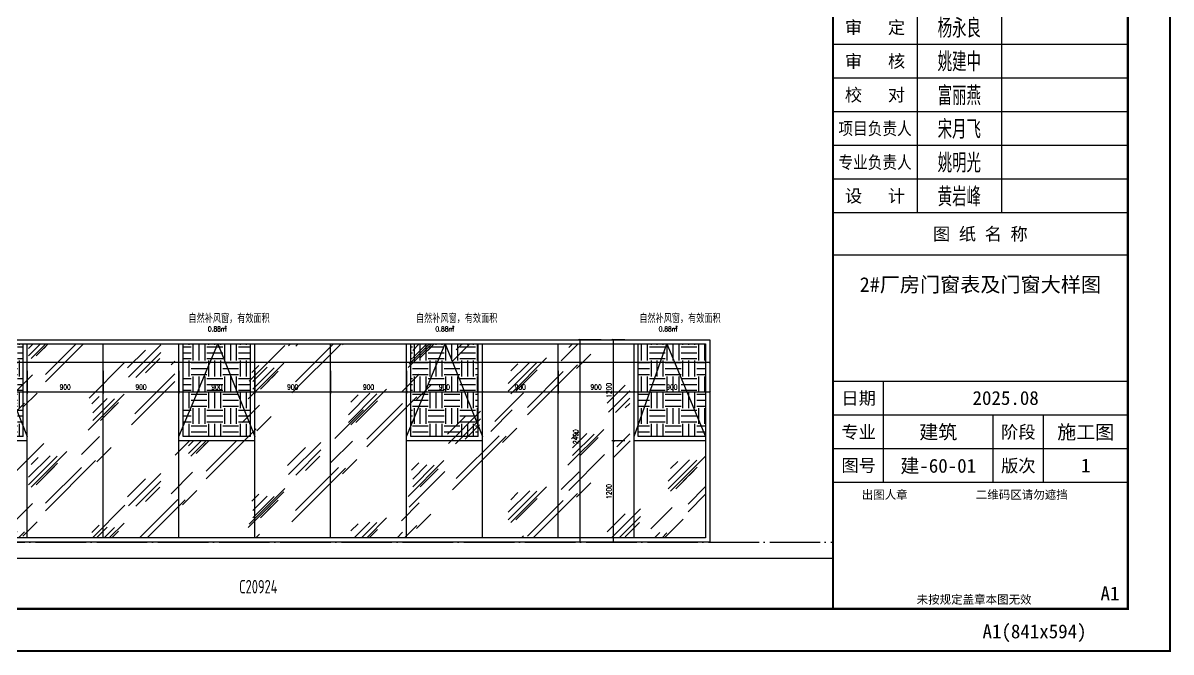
# Model space of a CAD drawing. Extents: x -4210259 to 293730, y -7499 to 868879.
# Drawn here: x -1071121 to -1057498, y 421208 to 428670 of the extents above; entities that cross this region are included whole.
import ezdxf
from ezdxf.enums import TextEntityAlignment as Align

# ---------------------------------------------------------------- set-up
doc = ezdxf.new("R2010")
doc.units = 0
doc.header["$LTSCALE"] = 1000
doc.header["$MEASUREMENT"] = 0
doc.linetypes.add('DOTE', pattern=[2.42, 2, -0.2, 0.02, -0.2])
doc.layers.get('Defpoints').update_dxf_attribs({"color": 210})
for name, color, linetype in [('0-cxFrame', 155, 'Continuous'), ('A-AXIS-DOTE', 14, 'DOTE'), ('A-CURTAIN', 134, 'Continuous'), ('A-LIN-V', 9, 'Continuous'), ('A-TEXT', 61, 'Continuous'), ('A-WINDOW', 140, 'Continuous'), ('A-门窗表显示尺寸', 160, 'Continuous'), ('qianming', 155, 'Continuous'), ('SPACE', 7, 'Continuous'), ('SPACE_HATCH', 8, 'Continuous'), ('参考线', 8, 'Continuous')]:
    doc.layers.add(name, color=color, linetype=linetype)
doc.layers.add('0-cxText', color=131, linetype='Continuous', lineweight=25)
doc.layers.add('A-WALL-HATCH', color=8, linetype='Continuous', lineweight=13)
doc.styles.add('_TCH_SPACE', font='SIMPLEX', dxfattribs={"height": 5, "bigfont": 'GBCBIG'})
doc.styles.add('A-DIM_T3', font='SIMPLEX', dxfattribs={"width": 0.705882, "bigfont": 'GBCBIG'})
doc.styles.add('BZHZ', font='bzxw', dxfattribs={"width": 0.8, "bigfont": 'bzhz'})
doc.styles.add('cx_biaoti', font='')
doc.styles.add('cx_tuming', font='')
doc.styles.add('cx_tuqian1', font='')
doc.styles.add('EXPO2012', font='@TSSDENG', dxfattribs={"width": 0.7, "bigfont": '@TSSDCHN'})
doc.styles.add('黑体', font='', dxfattribs={"height": 12})
doc.styles.get('cx_biaoti').set_extended_font_data('SimSun')
doc.styles.get('cx_tuming').set_extended_font_data('SimHei')
doc.styles.get('cx_tuqian1').set_extended_font_data('SimSun')
doc.styles.get('黑体').set_extended_font_data('SimHei')
doc.dimstyles.new('A-DIM&&20', dxfattribs={"dimtxt": 59.5, "dimasz": 20, "dimexe": 20, "dimexo": 20, "dimgap": 25.25, "dimtad": 1, "dimdec": 0, "dimzin": 0, "dimdsep": 46, "dimtxsty": 'A-DIM_T3', "dimblk": 'ARCHTICK', "dimcen": 0.09, "dimclrt": 7, "dimazin": 2, "dimtfac": 1, "dimtdec": 0, "dimtix": 1, "dimtmove": 2, "dimatfit": 3, "dimfxl": 0, "dimtolj": 1, "dimtzin": 0, "dimarcsym": 0})
pattern_1 = [(0, (0, 0), (187.5, 187.5), [187.5, -187.5]), (0, (0, 70.31), (187.5, 187.5), [187.5, -187.5]), (0, (0, 140.62), (187.5, 187.5), [187.5, -187.5]), (90, (23.44, 164.06), (-187.5, 187.5), [187.5, -187.5]), (90, (93.75, 164.06), (-187.5, 187.5), [187.5, -187.5]), (90, (164.06, 164.06), (-187.5, 187.5), [187.5, -187.5])]

# ---------------------------------------------------------------- blocks, each defined once
blk = doc.blocks.new('zjcx_lan_qianzi(Dragon)')
for p, q in [((-7000, 4800), (0, 4800)), ((-5000, 4800), (-5000, 0)), ((-3000, 4800), (-3000, 0)), ((-7000, 4000), (0, 4000)), ((-7000, 3200), (0, 3200)), ((-7000, 2400), (0, 2400)), ((-7000, 1600), (0, 1600)), ((-7000, 800), (0, 800))]:
    blk.add_line(p, q)
at = {"const_width": 30}
blk.add_lwpolyline([(-7000, 5600), (0, 5600)], dxfattribs=at)
blk.add_lwpolyline([(-7000, 5600), (0, 5600), (0, 0), (-7000, 0)], close=True, dxfattribs=at)
at = {"style": 'cx_biaoti'}
for s, p in [('签  字  栏', (-3500, 5200)), ('审   定', (-6000, 4400)), ('审   核', (-6000, 3600)), ('校   对', (-6000, 2800)), ('设   计', (-6000, 400))]:
    blk.add_text(s, height=300, dxfattribs=at).set_placement(p, align=Align.MIDDLE)
at = {"style": 'cx_biaoti', "width": 0.85}
for s, p in [('项目负责人', (-6000, 2000)), ('专业负责人', (-6000, 1200))]:
    blk.add_text(s, height=300, dxfattribs=at).set_placement(p, align=Align.MIDDLE)
blk = doc.blocks.new('T-签字(Dragon)')
at = {"layer": '0-cxFrame'}
blk.add_blockref('zjcx_lan_qianzi(Dragon)', (0, 0), dxfattribs=at)
at = {"layer": 'qianming', "style": 'BZHZ', "width": 0.8}
for s, p in [('杨永良', (-4000, 4400)), ('姚建中', (-4000, 3600)), ('富丽燕', (-4000, 2800)), ('宋月飞', (-4000, 2000)), ('姚明光', (-4000, 1200)), ('黄岩峰', (-4000, 400))]:
    blk.add_text(s, height=450, dxfattribs=at).set_placement(p, align=Align.MIDDLE)
blk = doc.blocks.new('zjcx_lan_tuming(Dragon)')
for p, q in [((-7000, 8400), (0, 8400)), ((-5800, 3000), (-5800, 5400)), ((-7000, 4600), (0, 4600)), ((-3200, 3000), (-3200, 4600)), ((-2000, 3000), (-2000, 4600)), ((-7000, 3800), (0, 3800))]:
    blk.add_line(p, q)
at = {"const_width": 30}
for points in [[(-7000, 9400), (0, 9400)], [(-7000, 5400), (0, 5400)], [(-7000, 3000), (0, 3000)], [(-7000, 0), (0, 0)]]:
    blk.add_lwpolyline(points, dxfattribs=at)
blk.add_lwpolyline([(-7000, 9400), (0, 9400), (0, 0), (-7000, 0)], close=True)
at = {"style": 'cx_biaoti'}
for s, p in [('图 纸 名 称', (-3500, 8900)), ('日期', (-6388, 5000)), ('专业', (-6388, 4200)), ('阶段', (-2600, 4200)), ('图号', (-6388, 3400)), ('版次', (-2600, 3400))]:
    blk.add_text(s, height=300, dxfattribs=at).set_placement(p, align=Align.MIDDLE)
for s, p in [('出图人章', (-6316, 2607)), ('二维码区请勿遮挡', (-3609, 2607)), ('未按规定盖章本图无效', (-5013, 120))]:
    blk.add_text(s, height=200, dxfattribs=at).set_placement(p)
blk = doc.blocks.new('T-图签(Dragon)')
blk.add_blockref('zjcx_lan_tuming(Dragon)', (0, 0))
at = {"color": 3, "style": 'cx_biaoti'}
for s, p in [('2025.08', (-2900, 5000)), ('建筑', (-4500, 4200)), ('施工图', (-1000, 4200))]:
    blk.add_text(s, height=330, dxfattribs=at).set_placement(p, align=Align.MIDDLE)
blk = doc.blocks.new('zjcx_T1(Dragon)')
at = {"layer": '0-cxFrame', "const_width": 50}
blk.add_lwpolyline([(-7000, 0), (0, 0), (0, 57400), (-7000, 57400)], close=True, dxfattribs=at)
at = {"layer": '0-cxFrame'}
for name, p in [('T-签字(Dragon)', (0, 9400)), ('T-图签(Dragon)', (0, 0))]:
    blk.add_blockref(name, p, dxfattribs=at)
blk = doc.blocks.new('TK22.A1 L(Dragon)')
at = {"layer": '0-cxFrame', "color": 7, "const_width": 0.5}
blk.add_lwpolyline([(0, 0), (-841, 0), (-841, 594), (0, 594)], close=True, dxfattribs=at)
at = {"layer": '0-cxFrame', "const_width": 0.5}
for points in [[(-80, 10), (-821, 10), (-821, 584), (-80, 584)], [(-10, 10), (-80, 10), (-80, 584), (-10, 584)]]:
    blk.add_lwpolyline(points, close=True, dxfattribs=at)
at = {"layer": '0-cxFrame', "xscale": 0.01, "yscale": 0.01, "zscale": 0.01}
blk.add_blockref('zjcx_T1(Dragon)', (-10, 10), dxfattribs=at)
at = {"style": '黑体', "flags": 4}
blk.add_attdef('图幅', text='', height=3.3, dxfattribs=at).set_placement((-40, 3), align=Align.RIGHT)
at = {"layer": '0-cxFrame', "style": '黑体'}
blk.add_text('(841x594)', height=3.3, dxfattribs=at).set_placement((-40, 3))
at = {"layer": '0-cxText', "flags": 4}
for tag, height, style, p in [('建设单位', 3.5, 'cx_tuming', (-45, 240)), ('项目名称', 3.5, 'cx_tuming', (-45, 210)), ('子项名称', 3.5, 'cx_tuming', (-45, 180)), ('工程编号', 3.3, 'cx_tuqian1', (-35, 165)), ('图名1', 3.5, 'cx_tuming', (-45, 87)), ('图名2', 3.5, 'cx_tuming', (-45, 79)), ('图名3', 3.5, 'cx_tuming', (-45, 71)), ('出图日期', 3.3, 'cx_tuqian1', (-39, 60)), ('专业', 3.3, 'cx_tuqian1', (-55, 52)), ('图号', 3.3, 'cx_tuqian1', (-55, 44)), ('版次', 3.3, 'cx_tuqian1', (-20, 44))]:
    blk.add_attdef(tag, text='', height=height, dxfattribs=dict(at, style=style)).set_placement(p, align=Align.MIDDLE)
at = {"layer": 'Defpoints', "color": 6, "flags": 4}
for tag, height, style, p in [('tufu', 3.3, '黑体', (-12, 12)), ('dwfname', 4, 'cx_tuqian1', (-80, 3))]:
    blk.add_attdef(tag, text='', height=height, dxfattribs=dict(at, style=style)).set_placement(p, align=Align.RIGHT)
blk = doc.blocks.new('_ArchTick')
at = {"color": 0, "linetype": 'ByBlock', "const_width": 0.4}
blk.add_lwpolyline([(-0.5, -0.5), (0.5, 0.5)], dxfattribs=at)
blk = doc.blocks.new('*D1271')
at = {"layer": 'A-门窗表显示尺寸', "color": 0, "lineweight": -2}
for p, q in [((161899, 519617), (161899, 519350)), ((182799, 519617), (182799, 519350)), ((161899, 519370), (182799, 519370))]:
    blk.add_line(p, q, dxfattribs=at)
at = {"layer": 'Defpoints', "color": 0}
for p in [(161899, 519637), (182799, 519637), (182799, 519370)]:
    blk.add_point(p, dxfattribs=at)
at = {"layer": 'A-门窗表显示尺寸', "color": 0, "lineweight": -2, "xscale": 20, "yscale": 20, "zscale": 20, "rotation": 180}
blk.add_blockref('_ArchTick', (161899, 519370), dxfattribs=at)
at = {"layer": 'A-门窗表显示尺寸', "color": 0, "lineweight": -2, "xscale": 20, "yscale": 20, "zscale": 20}
blk.add_blockref('_ArchTick', (182799, 519370), dxfattribs=at)
at = {"layer": 'A-门窗表显示尺寸', "color": 7, "insert": (172349, 519425), "char_height": 59.5, "attachment_point": 5, "style": 'A-DIM_T3'}
blk.add_mtext('\\A1;20900', dxfattribs=at)
blk = doc.blocks.new('*D1272')
at = {"layer": 'A-门窗表显示尺寸', "color": 0, "lineweight": -2}
for p, q in [((181789, 518437), (181636, 518437)), ((181656, 517237), (181656, 518437)), ((181789, 517237), (181636, 517237))]:
    blk.add_line(p, q, dxfattribs=at)
at = {"layer": 'Defpoints', "color": 0}
for p in [(181656, 518437), (181809, 518437), (181809, 517237)]:
    blk.add_point(p, dxfattribs=at)
at = {"layer": 'A-门窗表显示尺寸', "color": 0, "lineweight": -2, "xscale": 20, "yscale": 20, "zscale": 20}
for p, rotation in [((181656, 518437), 90), ((181656, 517237), 270)]:
    blk.add_blockref('_ArchTick', p, dxfattribs=dict(at, rotation=rotation))
at = {"layer": 'A-门窗表显示尺寸', "color": 7, "insert": (181601, 517837), "char_height": 59.5, "attachment_point": 5, "rotation": 90, "style": 'A-DIM_T3'}
blk.add_mtext('\\A1;1200', dxfattribs=at)
blk = doc.blocks.new('*D1273')
at = {"layer": 'A-门窗表显示尺寸', "color": 0, "lineweight": -2}
for p, q in [((181789, 519637), (181636, 519637)), ((181656, 518437), (181656, 519637)), ((181789, 518437), (181636, 518437))]:
    blk.add_line(p, q, dxfattribs=at)
at = {"layer": 'Defpoints', "color": 0}
for p in [(181656, 519637), (181809, 519637), (181809, 518437)]:
    blk.add_point(p, dxfattribs=at)
at = {"layer": 'A-门窗表显示尺寸', "color": 0, "lineweight": -2, "xscale": 20, "yscale": 20, "zscale": 20}
for p, rotation in [((181656, 519637), 90), ((181656, 518437), 270)]:
    blk.add_blockref('_ArchTick', p, dxfattribs=dict(at, rotation=rotation))
at = {"layer": 'A-门窗表显示尺寸', "color": 7, "insert": (181601, 519037), "char_height": 59.5, "attachment_point": 5, "rotation": 90, "style": 'A-DIM_T3'}
blk.add_mtext('\\A1;1200', dxfattribs=at)
blk = doc.blocks.new('*D1274')
at = {"layer": 'A-门窗表显示尺寸', "color": 0, "lineweight": -2}
for p, q in [((181899, 519267), (181899, 519000)), ((182799, 519267), (182799, 519000)), ((181899, 519020), (182799, 519020))]:
    blk.add_line(p, q, dxfattribs=at)
at = {"layer": 'Defpoints', "color": 0}
for p in [(181899, 519287), (182799, 519287), (182799, 519020)]:
    blk.add_point(p, dxfattribs=at)
at = {"layer": 'A-门窗表显示尺寸', "color": 0, "lineweight": -2, "xscale": 20, "yscale": 20, "zscale": 20, "rotation": 180}
blk.add_blockref('_ArchTick', (181899, 519020), dxfattribs=at)
at = {"layer": 'A-门窗表显示尺寸', "color": 0, "lineweight": -2, "xscale": 20, "yscale": 20, "zscale": 20}
blk.add_blockref('_ArchTick', (182799, 519020), dxfattribs=at)
at = {"layer": 'A-门窗表显示尺寸', "color": 7, "insert": (182349, 519075), "char_height": 59.5, "attachment_point": 5, "style": 'A-DIM_T3'}
blk.add_mtext('\\A1;900', dxfattribs=at)
blk = doc.blocks.new('*D1275')
at = {"layer": 'A-门窗表显示尺寸', "color": 0, "lineweight": -2}
for p, q in [((180999, 519267), (180999, 519000)), ((181899, 519267), (181899, 519000)), ((180999, 519020), (181899, 519020))]:
    blk.add_line(p, q, dxfattribs=at)
at = {"layer": 'Defpoints', "color": 0}
for p in [(180999, 519287), (181899, 519287), (181899, 519020)]:
    blk.add_point(p, dxfattribs=at)
at = {"layer": 'A-门窗表显示尺寸', "color": 0, "lineweight": -2, "xscale": 20, "yscale": 20, "zscale": 20, "rotation": 180}
blk.add_blockref('_ArchTick', (180999, 519020), dxfattribs=at)
at = {"layer": 'A-门窗表显示尺寸', "color": 0, "lineweight": -2, "xscale": 20, "yscale": 20, "zscale": 20}
blk.add_blockref('_ArchTick', (181899, 519020), dxfattribs=at)
at = {"layer": 'A-门窗表显示尺寸', "color": 7, "insert": (181449, 519075), "char_height": 59.5, "attachment_point": 5, "style": 'A-DIM_T3'}
blk.add_mtext('\\A1;900', dxfattribs=at)
blk = doc.blocks.new('*D1276')
at = {"layer": 'A-门窗表显示尺寸', "color": 0, "lineweight": -2}
for p, q in [((180099, 519267), (180099, 519000)), ((180999, 519267), (180999, 519000)), ((180099, 519020), (180999, 519020))]:
    blk.add_line(p, q, dxfattribs=at)
at = {"layer": 'Defpoints', "color": 0}
for p in [(180099, 519287), (180999, 519287), (180999, 519020)]:
    blk.add_point(p, dxfattribs=at)
at = {"layer": 'A-门窗表显示尺寸', "color": 0, "lineweight": -2, "xscale": 20, "yscale": 20, "zscale": 20, "rotation": 180}
blk.add_blockref('_ArchTick', (180099, 519020), dxfattribs=at)
at = {"layer": 'A-门窗表显示尺寸', "color": 0, "lineweight": -2, "xscale": 20, "yscale": 20, "zscale": 20}
blk.add_blockref('_ArchTick', (180999, 519020), dxfattribs=at)
at = {"layer": 'A-门窗表显示尺寸', "color": 7, "insert": (180549, 519075), "char_height": 59.5, "attachment_point": 5, "style": 'A-DIM_T3'}
blk.add_mtext('\\A1;900', dxfattribs=at)
blk = doc.blocks.new('*D1277')
at = {"layer": 'A-门窗表显示尺寸', "color": 0, "lineweight": -2}
for p, q in [((179199, 519267), (179199, 519000)), ((180099, 519267), (180099, 519000)), ((179199, 519020), (180099, 519020))]:
    blk.add_line(p, q, dxfattribs=at)
at = {"layer": 'Defpoints', "color": 0}
for p in [(179199, 519287), (180099, 519287), (180099, 519020)]:
    blk.add_point(p, dxfattribs=at)
at = {"layer": 'A-门窗表显示尺寸', "color": 0, "lineweight": -2, "xscale": 20, "yscale": 20, "zscale": 20, "rotation": 180}
blk.add_blockref('_ArchTick', (179199, 519020), dxfattribs=at)
at = {"layer": 'A-门窗表显示尺寸', "color": 0, "lineweight": -2, "xscale": 20, "yscale": 20, "zscale": 20}
blk.add_blockref('_ArchTick', (180099, 519020), dxfattribs=at)
at = {"layer": 'A-门窗表显示尺寸', "color": 7, "insert": (179649, 519075), "char_height": 59.5, "attachment_point": 5, "style": 'A-DIM_T3'}
blk.add_mtext('\\A1;900', dxfattribs=at)
blk = doc.blocks.new('*D1278')
at = {"layer": 'A-门窗表显示尺寸', "color": 0, "lineweight": -2}
for p, q in [((178299, 519267), (178299, 519000)), ((179199, 519267), (179199, 519000)), ((178299, 519020), (179199, 519020))]:
    blk.add_line(p, q, dxfattribs=at)
at = {"layer": 'Defpoints', "color": 0}
for p in [(178299, 519287), (179199, 519287), (179199, 519020)]:
    blk.add_point(p, dxfattribs=at)
at = {"layer": 'A-门窗表显示尺寸', "color": 0, "lineweight": -2, "xscale": 20, "yscale": 20, "zscale": 20, "rotation": 180}
blk.add_blockref('_ArchTick', (178299, 519020), dxfattribs=at)
at = {"layer": 'A-门窗表显示尺寸', "color": 0, "lineweight": -2, "xscale": 20, "yscale": 20, "zscale": 20}
blk.add_blockref('_ArchTick', (179199, 519020), dxfattribs=at)
at = {"layer": 'A-门窗表显示尺寸', "color": 7, "insert": (178749, 519075), "char_height": 59.5, "attachment_point": 5, "style": 'A-DIM_T3'}
blk.add_mtext('\\A1;900', dxfattribs=at)
blk = doc.blocks.new('*D1279')
at = {"layer": 'A-门窗表显示尺寸', "color": 0, "lineweight": -2}
for p, q in [((177399, 519267), (177399, 519000)), ((178299, 519267), (178299, 519000)), ((177399, 519020), (178299, 519020))]:
    blk.add_line(p, q, dxfattribs=at)
at = {"layer": 'Defpoints', "color": 0}
for p in [(177399, 519287), (178299, 519287), (178299, 519020)]:
    blk.add_point(p, dxfattribs=at)
at = {"layer": 'A-门窗表显示尺寸', "color": 0, "lineweight": -2, "xscale": 20, "yscale": 20, "zscale": 20, "rotation": 180}
blk.add_blockref('_ArchTick', (177399, 519020), dxfattribs=at)
at = {"layer": 'A-门窗表显示尺寸', "color": 0, "lineweight": -2, "xscale": 20, "yscale": 20, "zscale": 20}
blk.add_blockref('_ArchTick', (178299, 519020), dxfattribs=at)
at = {"layer": 'A-门窗表显示尺寸', "color": 7, "insert": (177849, 519075), "char_height": 59.5, "attachment_point": 5, "style": 'A-DIM_T3'}
blk.add_mtext('\\A1;900', dxfattribs=at)
blk = doc.blocks.new('*D1280')
at = {"layer": 'A-门窗表显示尺寸', "color": 0, "lineweight": -2}
for p, q in [((176499, 519267), (176499, 519000)), ((177399, 519267), (177399, 519000)), ((176499, 519020), (177399, 519020))]:
    blk.add_line(p, q, dxfattribs=at)
at = {"layer": 'Defpoints', "color": 0}
for p in [(176499, 519287), (177399, 519287), (177399, 519020)]:
    blk.add_point(p, dxfattribs=at)
at = {"layer": 'A-门窗表显示尺寸', "color": 0, "lineweight": -2, "xscale": 20, "yscale": 20, "zscale": 20, "rotation": 180}
blk.add_blockref('_ArchTick', (176499, 519020), dxfattribs=at)
at = {"layer": 'A-门窗表显示尺寸', "color": 0, "lineweight": -2, "xscale": 20, "yscale": 20, "zscale": 20}
blk.add_blockref('_ArchTick', (177399, 519020), dxfattribs=at)
at = {"layer": 'A-门窗表显示尺寸', "color": 7, "insert": (176949, 519075), "char_height": 59.5, "attachment_point": 5, "style": 'A-DIM_T3'}
blk.add_mtext('\\A1;900', dxfattribs=at)
blk = doc.blocks.new('*D1281')
at = {"layer": 'A-门窗表显示尺寸', "color": 0, "lineweight": -2}
for p, q in [((175599, 519267), (175599, 519000)), ((176499, 519267), (176499, 519000)), ((175599, 519020), (176499, 519020))]:
    blk.add_line(p, q, dxfattribs=at)
at = {"layer": 'Defpoints', "color": 0}
for p in [(175599, 519287), (176499, 519287), (176499, 519020)]:
    blk.add_point(p, dxfattribs=at)
at = {"layer": 'A-门窗表显示尺寸', "color": 0, "lineweight": -2, "xscale": 20, "yscale": 20, "zscale": 20, "rotation": 180}
blk.add_blockref('_ArchTick', (175599, 519020), dxfattribs=at)
at = {"layer": 'A-门窗表显示尺寸', "color": 0, "lineweight": -2, "xscale": 20, "yscale": 20, "zscale": 20}
blk.add_blockref('_ArchTick', (176499, 519020), dxfattribs=at)
at = {"layer": 'A-门窗表显示尺寸', "color": 7, "insert": (176049, 519075), "char_height": 59.5, "attachment_point": 5, "style": 'A-DIM_T3'}
blk.add_mtext('\\A1;900', dxfattribs=at)
blk = doc.blocks.new('*D1282')
at = {"layer": 'A-门窗表显示尺寸', "color": 0, "lineweight": -2}
for p, q in [((174699, 519267), (174699, 519000)), ((175599, 519267), (175599, 519000)), ((174699, 519020), (175599, 519020))]:
    blk.add_line(p, q, dxfattribs=at)
at = {"layer": 'Defpoints', "color": 0}
for p in [(174699, 519287), (175599, 519287), (175599, 519020)]:
    blk.add_point(p, dxfattribs=at)
at = {"layer": 'A-门窗表显示尺寸', "color": 0, "lineweight": -2, "xscale": 20, "yscale": 20, "zscale": 20, "rotation": 180}
blk.add_blockref('_ArchTick', (174699, 519020), dxfattribs=at)
at = {"layer": 'A-门窗表显示尺寸', "color": 0, "lineweight": -2, "xscale": 20, "yscale": 20, "zscale": 20}
blk.add_blockref('_ArchTick', (175599, 519020), dxfattribs=at)
at = {"layer": 'A-门窗表显示尺寸', "color": 7, "insert": (175149, 519075), "char_height": 59.5, "attachment_point": 5, "style": 'A-DIM_T3'}
blk.add_mtext('\\A1;900', dxfattribs=at)
blk = doc.blocks.new('*D1283')
at = {"layer": 'A-门窗表显示尺寸', "color": 0, "lineweight": -2}
for p, q in [((173799, 519267), (173799, 519000)), ((174699, 519267), (174699, 519000)), ((173799, 519020), (174699, 519020))]:
    blk.add_line(p, q, dxfattribs=at)
at = {"layer": 'Defpoints', "color": 0}
for p in [(173799, 519287), (174699, 519287), (174699, 519020)]:
    blk.add_point(p, dxfattribs=at)
at = {"layer": 'A-门窗表显示尺寸', "color": 0, "lineweight": -2, "xscale": 20, "yscale": 20, "zscale": 20, "rotation": 180}
blk.add_blockref('_ArchTick', (173799, 519020), dxfattribs=at)
at = {"layer": 'A-门窗表显示尺寸', "color": 0, "lineweight": -2, "xscale": 20, "yscale": 20, "zscale": 20}
blk.add_blockref('_ArchTick', (174699, 519020), dxfattribs=at)
at = {"layer": 'A-门窗表显示尺寸', "color": 7, "insert": (174249, 519075), "char_height": 59.5, "attachment_point": 5, "style": 'A-DIM_T3'}
blk.add_mtext('\\A1;900', dxfattribs=at)
blk = doc.blocks.new('*D1297')
at = {"layer": 'A-门窗表显示尺寸', "color": 0, "lineweight": -2}
for p, q in [((181509, 519637), (181242, 519637)), ((181262, 517237), (181262, 519637)), ((181509, 517237), (181242, 517237))]:
    blk.add_line(p, q, dxfattribs=at)
at = {"layer": 'Defpoints', "color": 0}
for p in [(181262, 519637), (181529, 519637), (181529, 517237)]:
    blk.add_point(p, dxfattribs=at)
at = {"layer": 'A-门窗表显示尺寸', "color": 0, "lineweight": -2, "xscale": 20, "yscale": 20, "zscale": 20}
for p, rotation in [((181262, 519637), 90), ((181262, 517237), 270)]:
    blk.add_blockref('_ArchTick', p, dxfattribs=dict(at, rotation=rotation))
at = {"layer": 'A-门窗表显示尺寸', "color": 7, "insert": (181207, 518487), "char_height": 59.5, "attachment_point": 5, "rotation": 90, "style": 'A-DIM_T3'}
blk.add_mtext('\\A1;2400', dxfattribs=at)
blk = doc.blocks.new('C21024-M')
at = {"layer": 'SPACE', "color": 1, "style": '_TCH_SPACE'}
for p in [(176612.5, 519837.5), (176612.5, 519837.5), (179312.5, 519837.5), (179312.5, 519837.5), (181962.5, 519837.5)]:
    blk.add_text('自然补风窗，有效面积', height=96.45, dxfattribs=at).set_placement(p)
at = {"layer": 'SPACE', "color": 1, "style": '_TCH_SPACE', "width": 0.705882}
for s, height, p in [('0.88m', 59.5, (176842.7, 519735.1)), ('0.88m', 59.5, (176842.7, 519735.1)), ('2', 29.8, (177042.7, 519770.1)), ('2', 29.8, (177042.7, 519770.1)), ('0.88m', 59.5, (179542.7, 519735.1)), ('0.88m', 59.5, (179542.7, 519735.1)), ('2', 29.8, (179742.7, 519770.1)), ('2', 29.8, (179742.7, 519770.1)), ('0.88m', 59.5, (182192.7, 519735.1)), ('2', 29.8, (182392.7, 519770.1))]:
    blk.add_text(s, height=height, dxfattribs=at).set_placement(p)
blk.add_wipeout([(161899.3, 517237.5), (182799.3, 517237.5), (182799.3, 519637.5), (161899.3, 519637.5)]).dxf.layer = '参考线'
at = {"layer": 'A-WALL-HATCH'}
h = blk.add_hatch(dxfattribs=at)
h.set_pattern_fill('玻璃2', color=256, scale=100, angle=180)
h.set_pattern_definition([(45, (1568211.1, 60), (0, 1527.35065), [600, -360, 600, -360, 240, -523.2816]), (45, (1568181.1, 90), (0, 1527.35065), [480, -600, 360, -360, 420, -463.2816]), (45, (1568181.1, 180), (0, 1527.35065), [360, -720, 240, -360, 540, -463.2816]), (45, (1568271.1, 90), (0, 1527.35065), [360, -720, 300, -1303.2815]), (45, (1568361.1, 180), (0, 1527.35065), [180, -900, 120, -1483.2815]), (45, (1568211.1, 330), (0, 1527.35065), [120, -900, 120, -480, 300, -763.2816]), (45, (1568751.1, 240), (0, 1527.35065), [600, -900, 720, -475.2816]), (45, (1568751.1, 150), (0, 1527.35065), [840, -600, 900, -355.2816]), (45, (1568901.1, 270), (0, -1697.0563), [600, -840, 480, -763.2816]), (45, (1568811.1, 450), (0, 1527.35065), [300, -1200, 360, -823.2816]), (45, (1568991.1, 360), (0, 1527.35065), [240, -1200, 240, -1003.2815])])
h.paths.add_polyline_path([(182749.3, 517287.5), (161949.3, 517287.5), (161949.3, 518437.5), (162849.3, 518437.5), (162849.3, 519587.5), (167449.3, 519587.5), (167449.3, 518437.5), (168249.3, 518437.5), (168249.3, 519587.5), (171949.3, 519587.5), (171949.3, 518437.5), (172749.3, 518437.5), (172749.3, 519587.5), (176449.3, 519587.5), (176449.3, 518437.5), (177249.3, 518437.5), (177249.3, 519587.5), (181849.3, 519587.5), (181849.3, 518437.5), (182749.3, 518437.5)])
at = {"layer": 'SPACE_HATCH'}
h = blk.add_hatch(dxfattribs=at)
h.set_pattern_fill('土壤', color=1, scale=50, style=0)
h.set_pattern_definition(pattern_1)
h.paths.add_polyline_path([(174649.3, 518487.5), (173849.3, 518487.5), (173849.3, 519587.5), (174649.3, 519587.5)])
h = blk.add_hatch(dxfattribs=at)
h.set_pattern_fill('土壤', color=1, scale=50, style=0)
h.set_pattern_definition(pattern_1)
h.paths.add_polyline_path([(174649.3, 518487.5), (173849.3, 518487.5), (173849.3, 519587.5), (174649.3, 519587.5)])
h = blk.add_hatch(dxfattribs=at)
h.set_pattern_fill('土壤', color=1, scale=50, style=0)
h.set_pattern_definition(pattern_1)
h.paths.add_polyline_path([(177349.3, 518487.5), (176549.3, 518487.5), (176549.3, 519587.5), (177349.3, 519587.5)])
h = blk.add_hatch(dxfattribs=at)
h.set_pattern_fill('土壤', color=1, scale=50, style=0)
h.set_pattern_definition(pattern_1)
h.paths.add_polyline_path([(177349.3, 518487.5), (176549.3, 518487.5), (176549.3, 519587.5), (177349.3, 519587.5)])
h = blk.add_hatch(dxfattribs=at)
h.set_pattern_fill('土壤', color=1, scale=50, style=0)
h.set_pattern_definition(pattern_1)
h.paths.add_polyline_path([(180049.3, 518487.5), (179249.3, 518487.5), (179249.3, 519587.5), (180049.3, 519587.5)])
h = blk.add_hatch(dxfattribs=at)
h.set_pattern_fill('土壤', color=1, scale=50, style=0)
h.set_pattern_definition(pattern_1)
h.paths.add_polyline_path([(180049.3, 518487.5), (179249.3, 518487.5), (179249.3, 519587.5), (180049.3, 519587.5)])
h = blk.add_hatch(dxfattribs=at)
h.set_pattern_fill('土壤', color=1, scale=50, style=0)
h.set_pattern_definition(pattern_1)
h.paths.add_polyline_path([(182749.3, 518487.5), (181949.3, 518487.5), (181949.3, 519587.5), (182749.3, 519587.5)])
at = {"layer": 'A-WINDOW'}
for p, q in [((174649.3, 518487.5), (174649.3, 519587.5)), ((174699.3, 517287.5), (174699.3, 519587.5)), ((175599.3, 517287.5), (175599.3, 519587.5)), ((176499.3, 517287.5), (176499.3, 519587.5)), ((176549.3, 518487.5), (176549.3, 519587.5)), ((177349.3, 518487.5), (177349.3, 519587.5)), ((177399.3, 517287.5), (177399.3, 519587.5)), ((178299.3, 517287.5), (178299.3, 519587.5)), ((179199.3, 517287.5), (179199.3, 519587.5)), ((179249.3, 518487.5), (179249.3, 519587.5)), ((180049.3, 518487.5), (180049.3, 519587.5)), ((180099.3, 517287.5), (180099.3, 519587.5)), ((180999.3, 517287.5), (180999.3, 519587.5)), ((181899.3, 517287.5), (181899.3, 519587.5)), ((181949.3, 518487.5), (181949.3, 519587.5)), ((174699.3, 518437.5), (173799.3, 518437.5)), ((174649.3, 518487.5), (173849.3, 518487.5)), ((177399.3, 518437.5), (176499.3, 518437.5)), ((177349.3, 518487.5), (176549.3, 518487.5)), ((180099.3, 518437.5), (179199.3, 518437.5)), ((180049.3, 518487.5), (179249.3, 518487.5)), ((182749.3, 518437.5), (181899.3, 518437.5)), ((182749.3, 518487.5), (181949.3, 518487.5))]:
    blk.add_line(p, q, dxfattribs=at)
for points in [[(182799.3, 517237.5), (161899.3, 517237.5), (161899.3, 519637.5), (182799.3, 519637.5)], [(182749.3, 517287.5), (161949.3, 517287.5), (161949.3, 519587.5), (182749.3, 519587.5)]]:
    blk.add_lwpolyline(points, close=True, dxfattribs=at)
for points in [[(173799.3, 518487.5), (174260, 519587.5), (174699.3, 518487.5)], [(176499.3, 518487.5), (176960, 519587.5), (177399.3, 518487.5)], [(179199.3, 518487.5), (179660, 519587.5), (180099.3, 518487.5)], [(181899.3, 518487.5), (182290, 519587.5), (182749.3, 518487.5)]]:
    blk.add_lwpolyline(points, dxfattribs=at)
at = {"layer": 'A-门窗表显示尺寸'}
for p1, p2, distance, picture, middle in [((161899.3, 519637.5), (182799.3, 519637.5), -267.5, '*D1271', (172349.3, 519425)), ((181809.3, 518437.5), (181809.3, 519637.5), 153.7, '*D1273', (181600.6, 519037.5)), ((173799.3, 519287.5), (174699.3, 519287.5), -267.5, '*D1283', (174249.3, 519075)), ((174699.3, 519287.5), (175599.3, 519287.5), -267.5, '*D1282', (175149.3, 519075)), ((175599.3, 519287.5), (176499.3, 519287.5), -267.5, '*D1281', (176049.3, 519075)), ((176499.3, 519287.5), (177399.3, 519287.5), -267.5, '*D1280', (176949.3, 519075)), ((177399.3, 519287.5), (178299.3, 519287.5), -267.5, '*D1279', (177849.3, 519075)), ((178299.3, 519287.5), (179199.3, 519287.5), -267.5, '*D1278', (178749.3, 519075)), ((179199.3, 519287.5), (180099.3, 519287.5), -267.5, '*D1277', (179649.3, 519075)), ((180099.3, 519287.5), (180999.3, 519287.5), -267.5, '*D1276', (180549.3, 519075)), ((180999.3, 519287.5), (181899.3, 519287.5), -267.5, '*D1275', (181449.3, 519075)), ((181899.3, 519287.5), (182799.3, 519287.5), -267.5, '*D1274', (182349.3, 519075)), ((181809.3, 517237.5), (181809.3, 518437.5), 153.7, '*D1272', (181600.6, 517837.5))]:
    dim = blk.add_aligned_dim(p1=p1, p2=p2, distance=distance, dimstyle='A-DIM&&20', dxfattribs=at)
    dim.commit()
    dim.dimension.update_dxf_attribs({"geometry": picture, "text_midpoint": middle})
dim = blk.add_linear_dim(base=(181261.9, 519637.5), p1=(181529.3, 517237.5), p2=(181529.3, 519637.5), angle=90, dimstyle='A-DIM&&20', dxfattribs=at)
dim.commit()
dim.dimension.update_dxf_attribs({"geometry": '*D1297', "text_midpoint": (181206.9, 518487.5), "dimtype": 161})

msp = doc.modelspace()

# ---------------------------------------------------------------- linework, layer by layer
at = {"layer": 'A-AXIS-DOTE', "linetype": 'DOTE', "ltscale": 0.3}
msp.add_line((-1098560, 422512.6), (-1061510, 422512.6), dxfattribs=at)
at = {"layer": 'A-CURTAIN'}
for p, q in [((-1098560, 422320), (-1061510, 422320)), ((-1061510, 421720), (-1098560, 421720))]:
    msp.add_line(p, q, dxfattribs=at)

# ---------------------------------------------------------------- block references
at = {"layer": '0-cxFrame'}
ref = msp.add_blockref('TK22.A1 L(Dragon)', (-1057510, 421220), dxfattribs=dict(at, xscale=50, yscale=50, zscale=50))
ref.add_attrib('图名1', '2#厂房门窗表及门窗大样图', dxfattribs={"layer": '0-cxText', "height": 175, "style": 'cx_tuming'}).set_placement((-1059760, 425570), align=Align.MIDDLE)
ref.add_attrib('图号', '建-60-01', dxfattribs={"layer": '0-cxText', "height": 165, "style": 'cx_tuqian1'}).set_placement((-1060260, 423420), align=Align.MIDDLE)
ref.add_attrib('版次', '1', dxfattribs={"layer": '0-cxText', "height": 165, "style": 'cx_tuqian1'}).set_placement((-1058510, 423420), align=Align.MIDDLE)
ref.add_attrib('图幅', 'A1', dxfattribs={"layer": '0', "height": 165, "style": '黑体'}).set_placement((-1059510, 421370), align=Align.RIGHT)
ref.add_attrib('tufu', 'A1', dxfattribs={"layer": 'Defpoints', "color": 6, "height": 165, "style": '黑体'}).set_placement((-1058110, 421820), align=Align.RIGHT)

# ---------------------------------------------------------------- texts
at = {"layer": 'A-TEXT', "color": 4, "ltscale": 100, "style": 'EXPO2012', "width": 0.7}
msp.add_text('C20924', height=160, dxfattribs=at).set_placement((-1068555.5, 421902.8, 1500))

# ---------------------------------------------------------------- next in the draw order: block references
at = {"layer": 'A-LIN-V'}
msp.add_blockref('C21024-M', (-1245769.3, -94724.9), dxfattribs=at)

doc.saveas('drawing.dxf')
